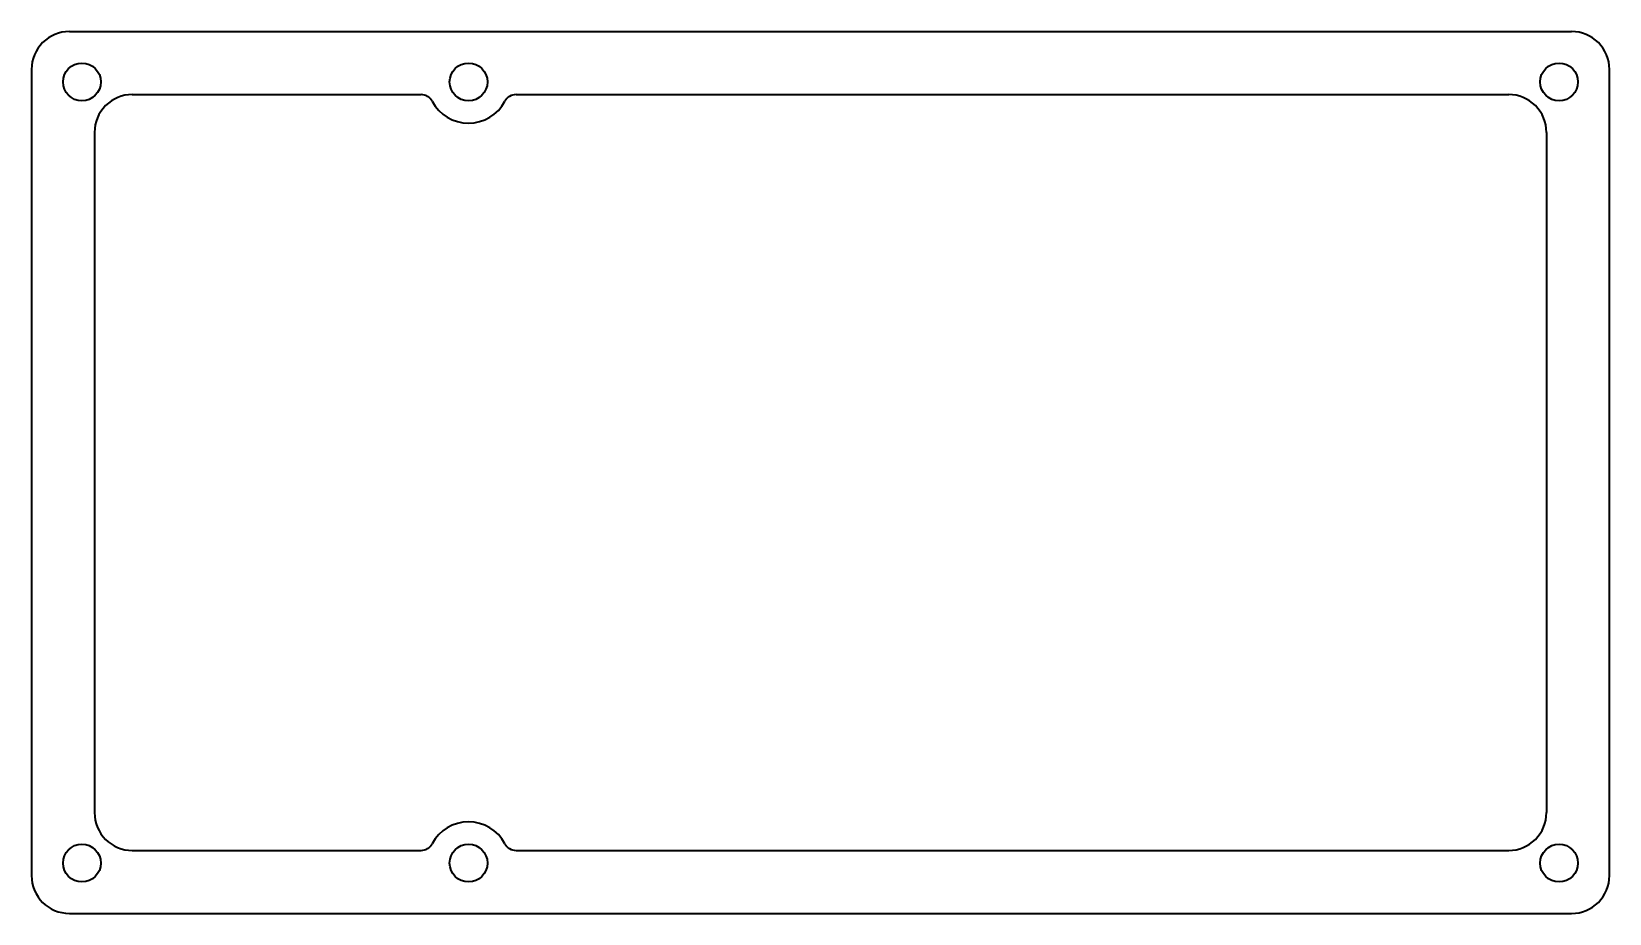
# Model space of a CAD drawing. Extents: x 147 to 273, y 114 to 184.
import ezdxf

# ---------------------------------------------------------------- set-up
doc = ezdxf.new("R2010")
doc.units = 0

msp = doc.modelspace()

# ---------------------------------------------------------------- linework, layer by layer
at = {"color": 7, "lineweight": 35}
for p, q in [((150.350006, 183.5), (269.650024, 183.5)), ((147.350006, 180.5), (147.350006, 116.5)), ((272.650024, 116.5), (272.650024, 180.5)), ((155.350006, 178.5), (178.277863, 178.5)), ((185.822159, 178.5), (264.650024, 178.5)), ((152.350006, 175.5), (152.350006, 121.5)), ((267.650024, 175.5), (267.650024, 121.5)), ((155.350006, 118.5), (178.277863, 118.5)), ((185.822159, 118.5), (264.650024, 118.5)), ((150.350006, 113.5), (269.650024, 113.5))]:
    msp.add_line(p, q, dxfattribs=at)
for centre in [(151.350006, 179.5), (182.050003, 179.5), (268.650024, 179.5), (151.350006, 117.5), (182.050003, 117.5), (268.650024, 117.5)]:
    msp.add_circle(centre, 1.5, dxfattribs=at)
for centre, radius, start, end in [((150.350006, 180.5), 3, 90.000003, 180.000005), ((269.650024, 180.5), 3, 0, 90.000003), ((155.350006, 175.5), 3, 90.000003, 180.000005), ((178.277863, 177.5), 1, 27.93261, 90.000003), ((182.050003, 179.5), 3.269557, 207.932614, 332.06739), ((185.822159, 177.5), 1, 90.000003, 152.067386), ((264.650024, 175.5), 3, 0, 90.000003), ((155.350006, 121.5), 3, 180.000005, 269.999997), ((182.050003, 117.5), 3.269557, 27.93261, 152.067386), ((264.650024, 121.5), 3, 269.999997, 360), ((178.277863, 119.5), 1, 269.999997, 332.06739), ((185.822159, 119.5), 1, 207.932614, 269.999997), ((150.350006, 116.5), 3, 180.000005, 269.999997), ((269.650024, 116.5), 3, 269.999997, 360)]:
    msp.add_arc(centre, radius, start, end, dxfattribs=at)

doc.saveas('drawing.dxf')
